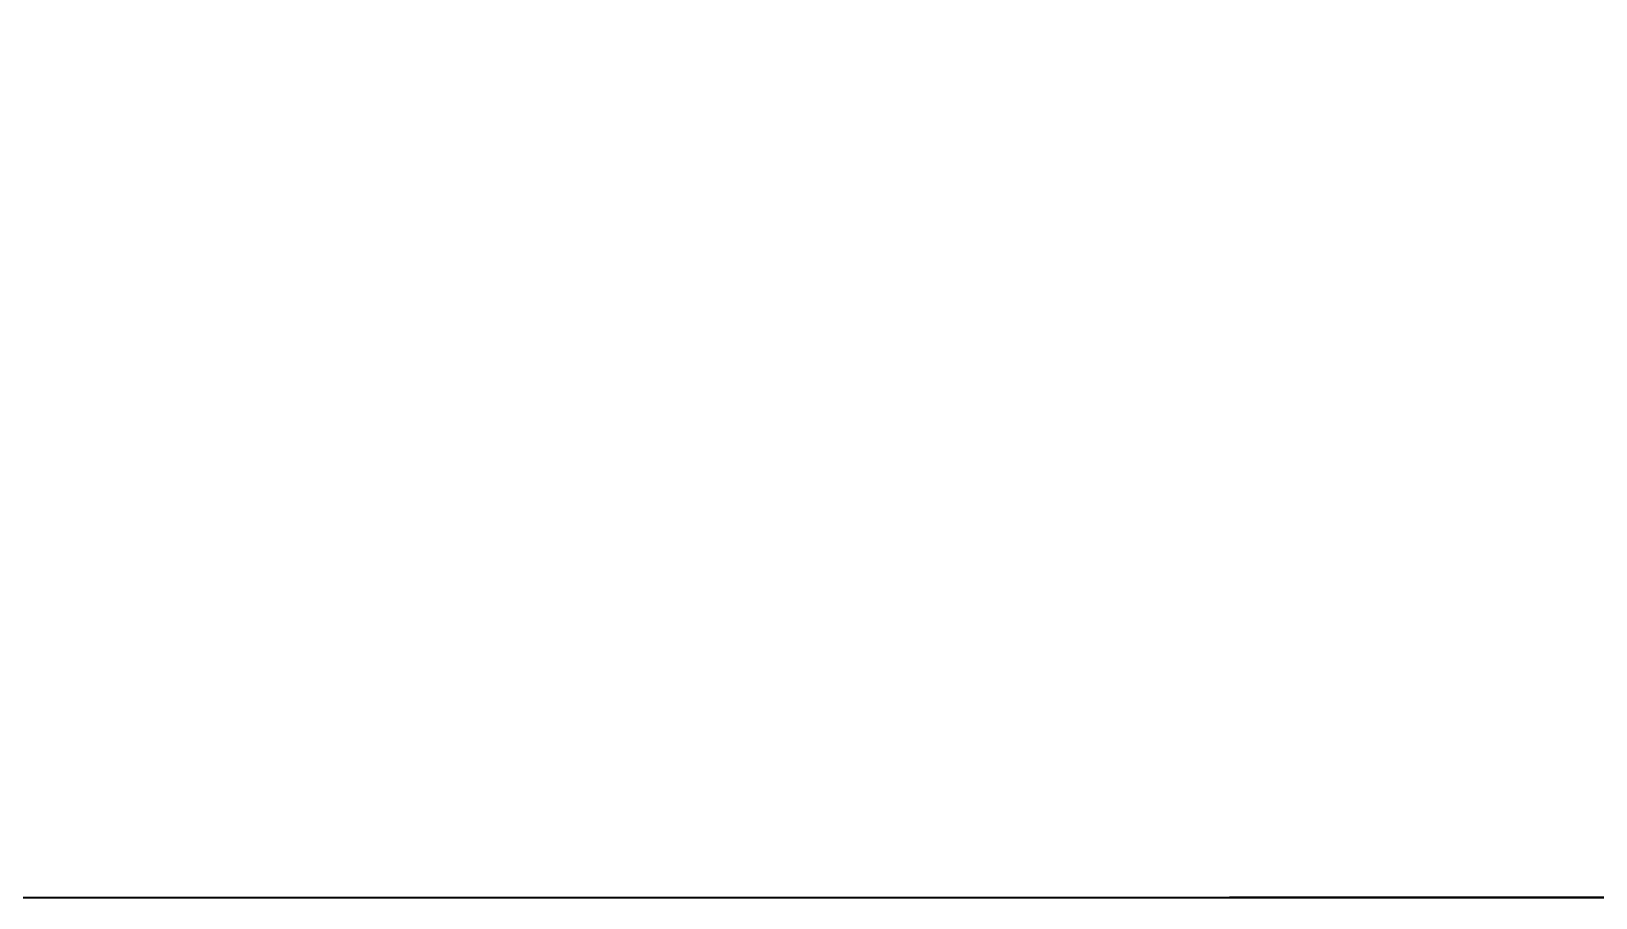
# Model space of a CAD drawing. Header units: millimetres. Extents: x 0 to 1845, y -1231 to 1016.
# Drawn here: x 685.98307 to 686.01843, y -0.0086 to 0.011 of the extents above; entities that cross this region are included whole.
import ezdxf

# ---------------------------------------------------------------- set-up
doc = ezdxf.new("R2010")
doc.units = ezdxf.units.MM
doc.linetypes.add('Dots', pattern=[1, 0, -1])
doc.layers.add('Blocks', color=7, linetype='Continuous')
for name, color, linetype, lineweight, true_color in [('Blocks$Inner', 7, 'Continuous', 25, 0x007f00), ('Blocks$Outline', 7, 'Continuous', 35, 0xff3f3f), ('Groud', 7, 'Dots', 25, 0x243775)]:
    doc.layers.add(name, color=color, linetype=linetype, lineweight=lineweight, true_color=true_color)

# ---------------------------------------------------------------- blocks, each defined once
blk = doc.blocks.new('Falcon Lounge Chair Front')
at = {"layer": 'Blocks$Inner'}
blk.add_rational_spline([(693.368045, 0.025777), (689.672007, -0.008593), (685.975894, -0.008593)], [0.925026283019, 0.925901559017, 0.926787553877], degree=2, dxfattribs=at)
at = {"layer": 'Blocks$Outline'}
blk.add_rational_spline([(658.617418, -0.008325), (672.296656, -0.008593), (685.975894, -0.008593), (689.671841, -0.008593), (693.367876, 0.025556)], [0.926787553877, 0.926787553877, 0.926787553877, 0.925901598907, 0.925026361835], degree=2, knots=[-48.879272, -48.879272, -48.879272, -10.188545, -10.188545, -0.080358, -0.080358, -0.080358], dxfattribs=at)

msp = doc.modelspace()

# ---------------------------------------------------------------- linework, layer by layer
at = {"layer": 'Groud'}
msp.add_lwpolyline([(0, 0), (814.042618, 0)], dxfattribs=at)

# ---------------------------------------------------------------- block references
at = {"layer": 'Blocks'}
msp.add_blockref('Falcon Lounge Chair Front', (0, 0), dxfattribs=at)

doc.saveas('drawing.dxf')
